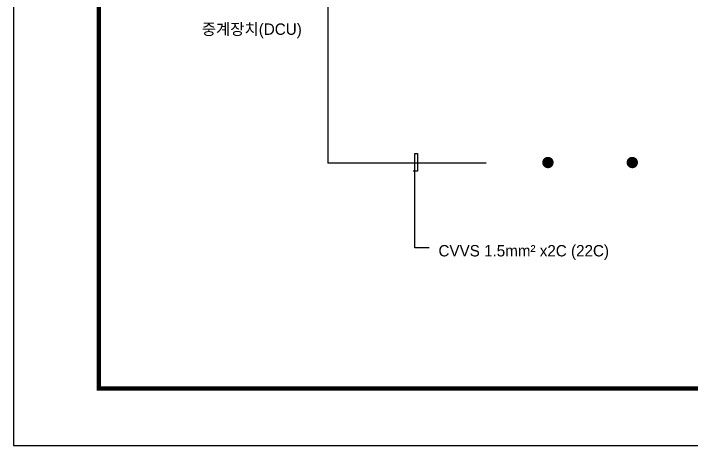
# Model space of a CAD drawing. Header units: millimetres. Extents: x 0 to 210250, y 0 to 148500.
# Drawn here: x 0 to 59663, y 0 to 37982 of the extents above; entities that cross this region are included whole.
import ezdxf

# ---------------------------------------------------------------- set-up
doc = ezdxf.new("R2010")
doc.units = ezdxf.units.MM
doc.header["$LTSCALE"] = 250
doc.header["$MEASUREMENT"] = 0
doc.layers.get('0').update_dxf_attribs({"lineweight": 25})
for name, color, linetype in [('001dmp-FORM', 7, 'Continuous'), ('1', 1, 'Continuous'), ('2', 2, 'Continuous'), ('원격검침', 3, 'Continuous')]:
    doc.layers.add(name, color=color, linetype=linetype)
doc.styles.add('gul', font='NGULIM_0.TTF')

# ---------------------------------------------------------------- blocks, each defined once
blk = doc.blocks.new('FORM_ELEC_SUKWOO$0$')
at = {"layer": '001dmp-FORM', "color": 30}
blk.add_lwpolyline([(161727, 114228), (0, 114228), (0, 0), (161727, 0)], close=True, dxfattribs=at)
at = {"layer": '001dmp-FORM', "const_width": 288}
blk.add_lwpolyline([(5769, 3846), (5769, 110382), (157881, 110382), (157881, 3846)], close=True, dxfattribs=at)
blk = doc.blocks.new('FORM_ELEC_SUKWOO')
at = {"layer": '001dmp-FORM'}
blk.add_blockref('FORM_ELEC_SUKWOO$0$', (12, -1), dxfattribs=at)

msp = doc.modelspace()

# ---------------------------------------------------------------- linework, layer by layer
at = {"color": 7}
msp.add_line((27662, 39312), (27662, 24818), dxfattribs=at)
at = {"layer": '1'}
for p, q in [((35304, 17371), (35304, 25679)), ((35304, 25679), (35566, 25679)), ((35566, 25679), (35566, 24117)), ((35566, 24117), (35167, 24117)), ((36566, 17371), (35304, 17371))]:
    msp.add_line(p, q, dxfattribs=at)
at = {"layer": '2', "color": 7}
msp.add_line((41588, 24818), (27662, 24818), dxfattribs=at)
at = {"layer": '원격검침', "color": 2, "const_width": 500}
for points in [[(46782, 24881, 1), (47282, 24881, 1)], [(54205, 24881, 1), (54705, 24881, 1)]]:
    msp.add_lwpolyline(points, format="xyb", close=True, dxfattribs=at)

# ---------------------------------------------------------------- block references
at = {"color": 4, "xscale": 1.30002681309939, "yscale": 1.30002681309939, "zscale": 1.30002681309939}
msp.add_blockref('FORM_ELEC_SUKWOO', (-16, 1), dxfattribs=at)

# ---------------------------------------------------------------- texts
at = {"layer": '2', "color": 2, "style": 'gul'}
for s, p in [('중계장치(DCU)', (16562, 36112)), ('CVVS 1.5mm² x2C (22C)', (37398, 16623))]:
    msp.add_text(s, height=1000, dxfattribs=at).set_placement(p)

doc.saveas('drawing.dxf')
